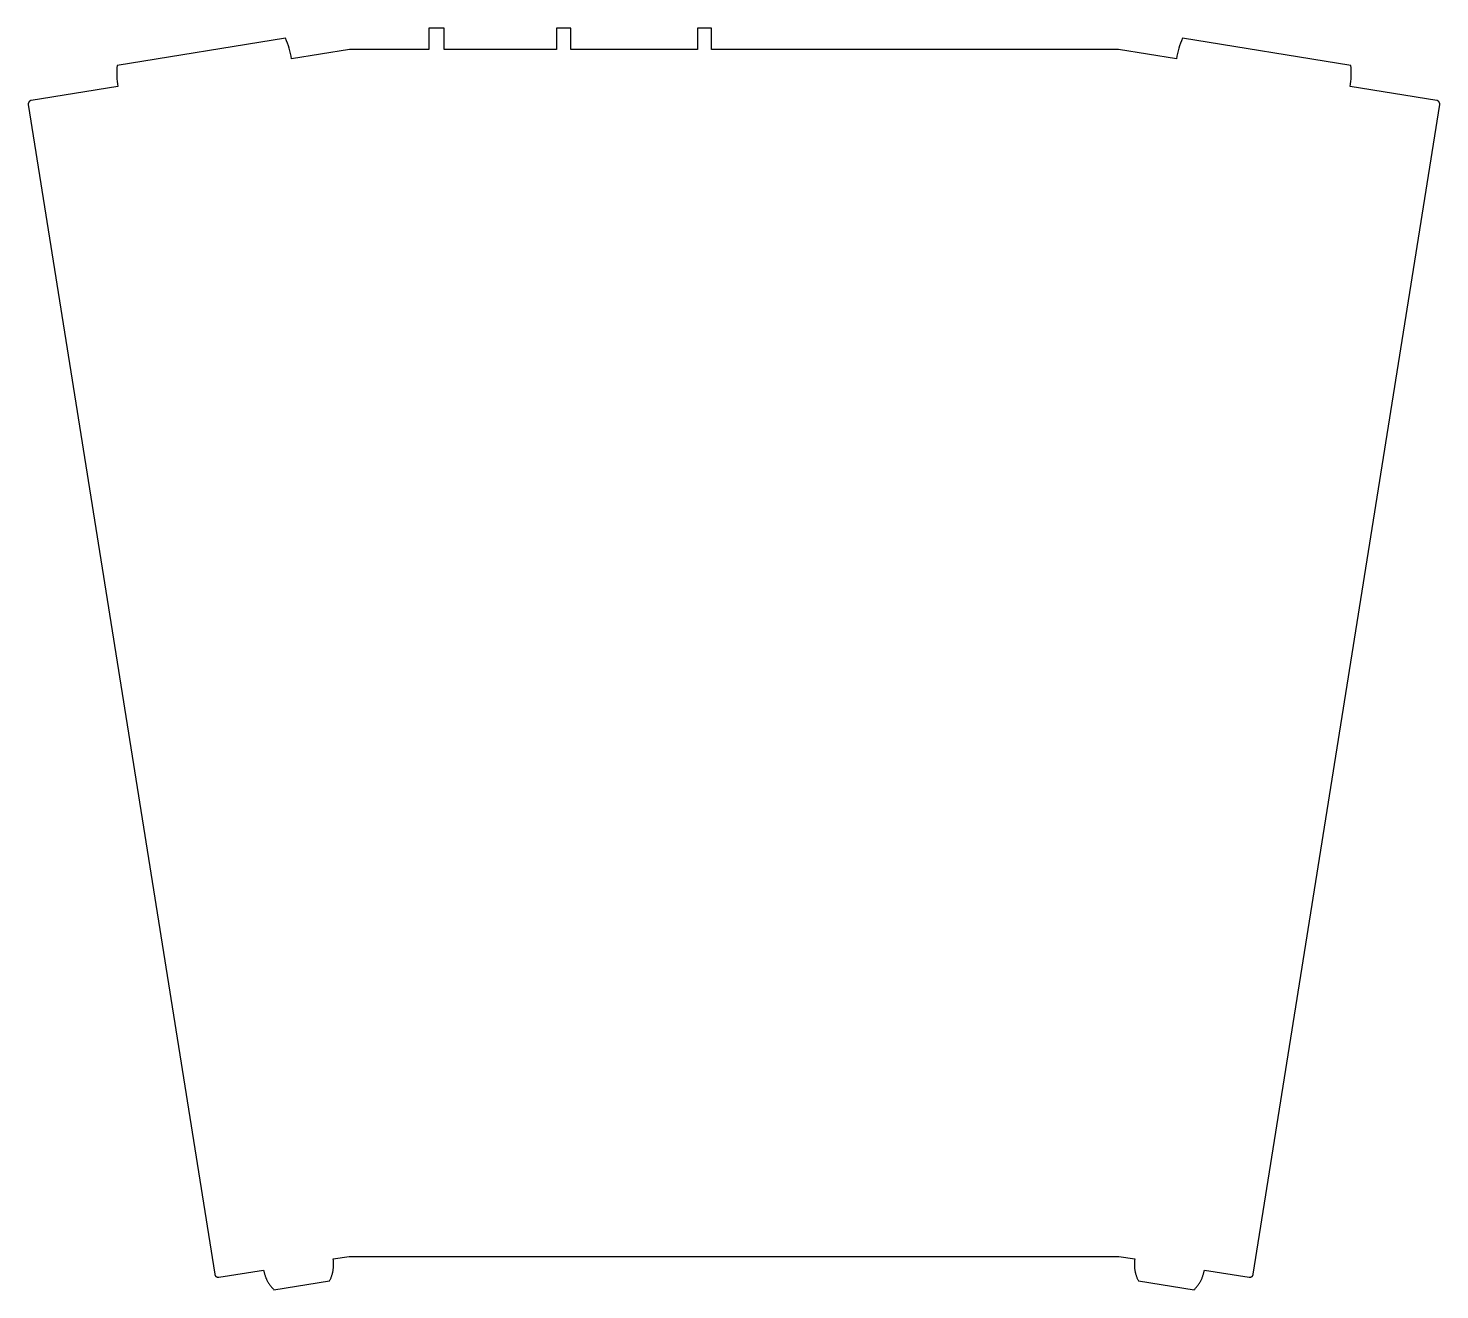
# Model space of a CAD drawing. Header units: millimetres. Extents: x 115 to 316, y -7 to 172.
import ezdxf

# ---------------------------------------------------------------- set-up
doc = ezdxf.new("R2010")
doc.units = ezdxf.units.MM
doc.header["$MEASUREMENT"] = 0
doc.layers.add('boolean', color=14, linetype='Continuous', true_color=0xa40000)

msp = doc.modelspace()

# ---------------------------------------------------------------- linework, layer by layer
at = {"layer": 'boolean'}
for points in [[(161.13, 169), (152.88, 167.67), (152.81, 168.05), (152.74, 168.42), (152.65, 168.78), (152.55, 169.15), (152.44, 169.51), (152.32, 169.87), (152.18, 170.23), (152.04, 170.58), (128.08, 166.72), (128.05, 166.35), (128.04, 165.97), (128.04, 165.59), (128.05, 165.21), (128.07, 164.83), (128.1, 164.45), (128.14, 164.08), (128.19, 163.7), (115.89, 161.73), (115.87, 161.72), (115.86, 161.72), (115.85, 161.72), (115.84, 161.72), (115.83, 161.71), (115.82, 161.71), (115.81, 161.71), (115.8, 161.7), (115.79, 161.7), (115.77, 161.69), (115.76, 161.69), (115.75, 161.68), (115.74, 161.68), (115.73, 161.67), (115.72, 161.67), (115.71, 161.66), (115.7, 161.65), (115.69, 161.65), (115.68, 161.64), (115.67, 161.63), (115.66, 161.63), (115.65, 161.62), (115.64, 161.61), (115.63, 161.6), (115.62, 161.59), (115.61, 161.58), (115.6, 161.57), (115.59, 161.56), (115.58, 161.56), (115.58, 161.55), (115.57, 161.54), (115.56, 161.52), (115.55, 161.51), (115.55, 161.5), (115.54, 161.49), (115.53, 161.48), (115.53, 161.47), (115.52, 161.46), (115.51, 161.45), (115.51, 161.44), (115.5, 161.42), (115.5, 161.41), (115.49, 161.4), (115.49, 161.39), (115.49, 161.38), (115.48, 161.36), (115.48, 161.35), (115.48, 161.34), (115.47, 161.33), (115.47, 161.32), (115.47, 161.3), (115.47, 161.29), (115.47, 161.28), (115.47, 161.27), (115.47, 161.26), (115.47, 161.24), (115.46, 161.23), (115.47, 161.22), (115.47, 161.21), (115.47, 161.2), (115.47, 161.19), (115.47, 161.17), (115.47, 161.16), (115.47, 161.15), (141.97, -5.04), (141.97, -5.05), (141.97, -5.06), (141.97, -5.08), (141.98, -5.09), (141.98, -5.1), (141.98, -5.11), (141.99, -5.12), (141.99, -5.13), (141.99, -5.14), (142, -5.15), (142, -5.16), (142.01, -5.18), (142.01, -5.19), (142.02, -5.2), (142.02, -5.21), (142.03, -5.22), (142.04, -5.23), (142.04, -5.24), (142.05, -5.25), (142.06, -5.26), (142.07, -5.27), (142.07, -5.28), (142.08, -5.29), (142.09, -5.3), (142.1, -5.31), (142.11, -5.32), (142.12, -5.33), (142.13, -5.34), (142.14, -5.35), (142.15, -5.35), (142.16, -5.36), (142.17, -5.37), (142.18, -5.38), (142.19, -5.38), (142.2, -5.39), (142.21, -5.4), (142.22, -5.4), (142.23, -5.41), (142.24, -5.42), (142.26, -5.42), (142.27, -5.43), (142.28, -5.43), (142.29, -5.43), (142.3, -5.44), (142.32, -5.44), (142.33, -5.45), (142.34, -5.45), (142.35, -5.45), (142.36, -5.45), (142.38, -5.46), (142.39, -5.46), (142.4, -5.46), (142.41, -5.46), (142.42, -5.46), (142.44, -5.46), (142.45, -5.46), (142.46, -5.46), (142.47, -5.46), (142.48, -5.46), (142.49, -5.46), (142.51, -5.46), (142.52, -5.46), (142.53, -5.46), (142.54, -5.46), (148.92, -4.44), (148.94, -4.54), (148.96, -4.63), (148.98, -4.73), (149, -4.83), (149.03, -4.93), (149.05, -5.02), (149.08, -5.12), (149.11, -5.22), (149.15, -5.31), (149.18, -5.41), (149.22, -5.5), (149.25, -5.59), (149.3, -5.69), (149.34, -5.78), (149.38, -5.87), (149.43, -5.96), (149.48, -6.05), (149.52, -6.14), (149.58, -6.23), (149.63, -6.31), (149.68, -6.4), (149.74, -6.48), (149.8, -6.56), (149.86, -6.65), (149.92, -6.73), (149.98, -6.8), (150.05, -6.88), (150.11, -6.96), (150.18, -7.03), (150.25, -7.1), (150.31, -7.18), (150.38, -7.25)], [(174.55, 169), (174.55, 172), (172.39, 172), (172.39, 169)], [(192.55, 169), (192.55, 172), (190.55, 172), (190.55, 169)], [(212.55, 169), (212.55, 172), (210.55, 172), (210.55, 169)], [(281.13, -7.25), (281.2, -7.18), (281.27, -7.1), (281.33, -7.03), (281.4, -6.96), (281.47, -6.88), (281.53, -6.8), (281.59, -6.73), (281.65, -6.65), (281.71, -6.56), (281.77, -6.48), (281.83, -6.4), (281.88, -6.31), (281.93, -6.23), (281.99, -6.14), (282.04, -6.05), (282.08, -5.96), (282.13, -5.87), (282.17, -5.78), (282.22, -5.69), (282.26, -5.59), (282.29, -5.5), (282.33, -5.41), (282.36, -5.31), (282.4, -5.22), (282.43, -5.12), (282.46, -5.02), (282.48, -4.93), (282.51, -4.83), (282.53, -4.73), (282.55, -4.63), (282.57, -4.54), (282.59, -4.44), (288.97, -5.46), (288.98, -5.46), (288.99, -5.46), (289, -5.46), (289.02, -5.46), (289.03, -5.46), (289.04, -5.46), (289.05, -5.46), (289.06, -5.46), (289.07, -5.46), (289.09, -5.46), (289.1, -5.46), (289.11, -5.46), (289.12, -5.46), (289.13, -5.46), (289.15, -5.45), (289.16, -5.45), (289.17, -5.45), (289.18, -5.45), (289.19, -5.44), (289.21, -5.44), (289.22, -5.43), (289.23, -5.43), (289.24, -5.43), (289.25, -5.42), (289.27, -5.42), (289.28, -5.41), (289.29, -5.4), (289.3, -5.4), (289.31, -5.39), (289.32, -5.38), (289.33, -5.38), (289.34, -5.37), (289.35, -5.36), (289.36, -5.35), (289.37, -5.35), (289.38, -5.34), (289.39, -5.33), (289.4, -5.32), (289.41, -5.31), (289.42, -5.3), (289.43, -5.29), (289.44, -5.28), (289.44, -5.27), (289.45, -5.26), (289.46, -5.25), (289.47, -5.24), (289.47, -5.23), (289.48, -5.22), (289.49, -5.21), (289.49, -5.2), (289.5, -5.19), (289.5, -5.18), (289.51, -5.16), (289.51, -5.15), (289.52, -5.14), (289.52, -5.13), (289.53, -5.12), (289.53, -5.11), (289.53, -5.1), (289.53, -5.09), (289.54, -5.08), (289.54, -5.06), (289.54, -5.05), (289.54, -5.04), (316.04, 161.15), (316.04, 161.16), (316.04, 161.17), (316.04, 161.19), (316.04, 161.2), (316.04, 161.21), (316.05, 161.22), (316.05, 161.23), (316.05, 161.24), (316.04, 161.26), (316.04, 161.27), (316.04, 161.28), (316.04, 161.29), (316.04, 161.3), (316.04, 161.32), (316.04, 161.33), (316.03, 161.34), (316.03, 161.35), (316.03, 161.36), (316.02, 161.38), (316.02, 161.39), (316.02, 161.4), (316.01, 161.41), (316.01, 161.42), (316, 161.44), (316, 161.45), (315.99, 161.46), (315.98, 161.47), (315.98, 161.48), (315.97, 161.49), (315.96, 161.5), (315.96, 161.51), (315.95, 161.52), (315.94, 161.54), (315.93, 161.55), (315.93, 161.56), (315.92, 161.56), (315.91, 161.57), (315.9, 161.58), (315.89, 161.59), (315.88, 161.6), (315.87, 161.61), (315.86, 161.62), (315.85, 161.63), (315.84, 161.63), (315.83, 161.64), (315.82, 161.65), (315.81, 161.65), (315.8, 161.66), (315.79, 161.67), (315.78, 161.67), (315.77, 161.68), (315.76, 161.68), (315.75, 161.69), (315.74, 161.69), (315.72, 161.7), (315.71, 161.7), (315.7, 161.71), (315.69, 161.71), (315.68, 161.71), (315.67, 161.72), (315.66, 161.72), (315.65, 161.72), (315.64, 161.72), (315.62, 161.73), (303.32, 163.7), (303.37, 164.08), (303.41, 164.45), (303.44, 164.83), (303.46, 165.21), (303.47, 165.59), (303.47, 165.97), (303.46, 166.35), (303.43, 166.72), (279.47, 170.58), (279.33, 170.23), (279.19, 169.87), (279.07, 169.51), (278.96, 169.15), (278.86, 168.78), (278.78, 168.42), (278.7, 168.05), (278.63, 167.67), (270.38, 169), (259.12, 169)], [(172.39, 169), (161.13, 169)], [(190.55, 169), (174.55, 169)], [(210.55, 169), (192.55, 169)], [(218.96, 169), (212.55, 169)], [(220.96, 169), (218.96, 169)], [(238.96, 169), (220.96, 169)], [(240.96, 169), (238.96, 169)], [(256.96, 169), (240.96, 169)], [(259.12, 169), (256.96, 169)], [(150.38, -7.25), (158.29, -5.99), (158.33, -5.9), (158.37, -5.81), (158.42, -5.72), (158.46, -5.63), (158.49, -5.53), (158.53, -5.44), (158.57, -5.35), (158.6, -5.25), (158.63, -5.16), (158.66, -5.06), (158.69, -4.96), (158.71, -4.86), (158.74, -4.77), (158.76, -4.67), (158.78, -4.57), (158.8, -4.47), (158.81, -4.37), (158.82, -4.27), (158.84, -4.17), (158.85, -4.07), (158.85, -3.96), (158.86, -3.86), (158.86, -3.76), (158.86, -3.66), (158.86, -3.56), (158.86, -3.46), (158.85, -3.36), (158.85, -3.26), (158.84, -3.16), (158.83, -3.06), (158.81, -2.96), (158.8, -2.87), (161.09, -2.5)], [(161.09, -2.5), (270.42, -2.5), (272.71, -2.87), (272.7, -2.96), (272.68, -3.06), (272.67, -3.16), (272.66, -3.26), (272.66, -3.36), (272.65, -3.46), (272.65, -3.56), (272.65, -3.66), (272.65, -3.76), (272.65, -3.86), (272.66, -3.96), (272.66, -4.07), (272.67, -4.17), (272.69, -4.27), (272.7, -4.37), (272.71, -4.47), (272.73, -4.57), (272.75, -4.67), (272.77, -4.77), (272.8, -4.86), (272.82, -4.96), (272.85, -5.06), (272.88, -5.16), (272.91, -5.25), (272.94, -5.35), (272.98, -5.44), (273.02, -5.53), (273.05, -5.63), (273.09, -5.72), (273.14, -5.81), (273.18, -5.9), (273.23, -5.99), (281.13, -7.25)]]:
    msp.add_lwpolyline(points, dxfattribs=at)

doc.saveas('drawing.dxf')
